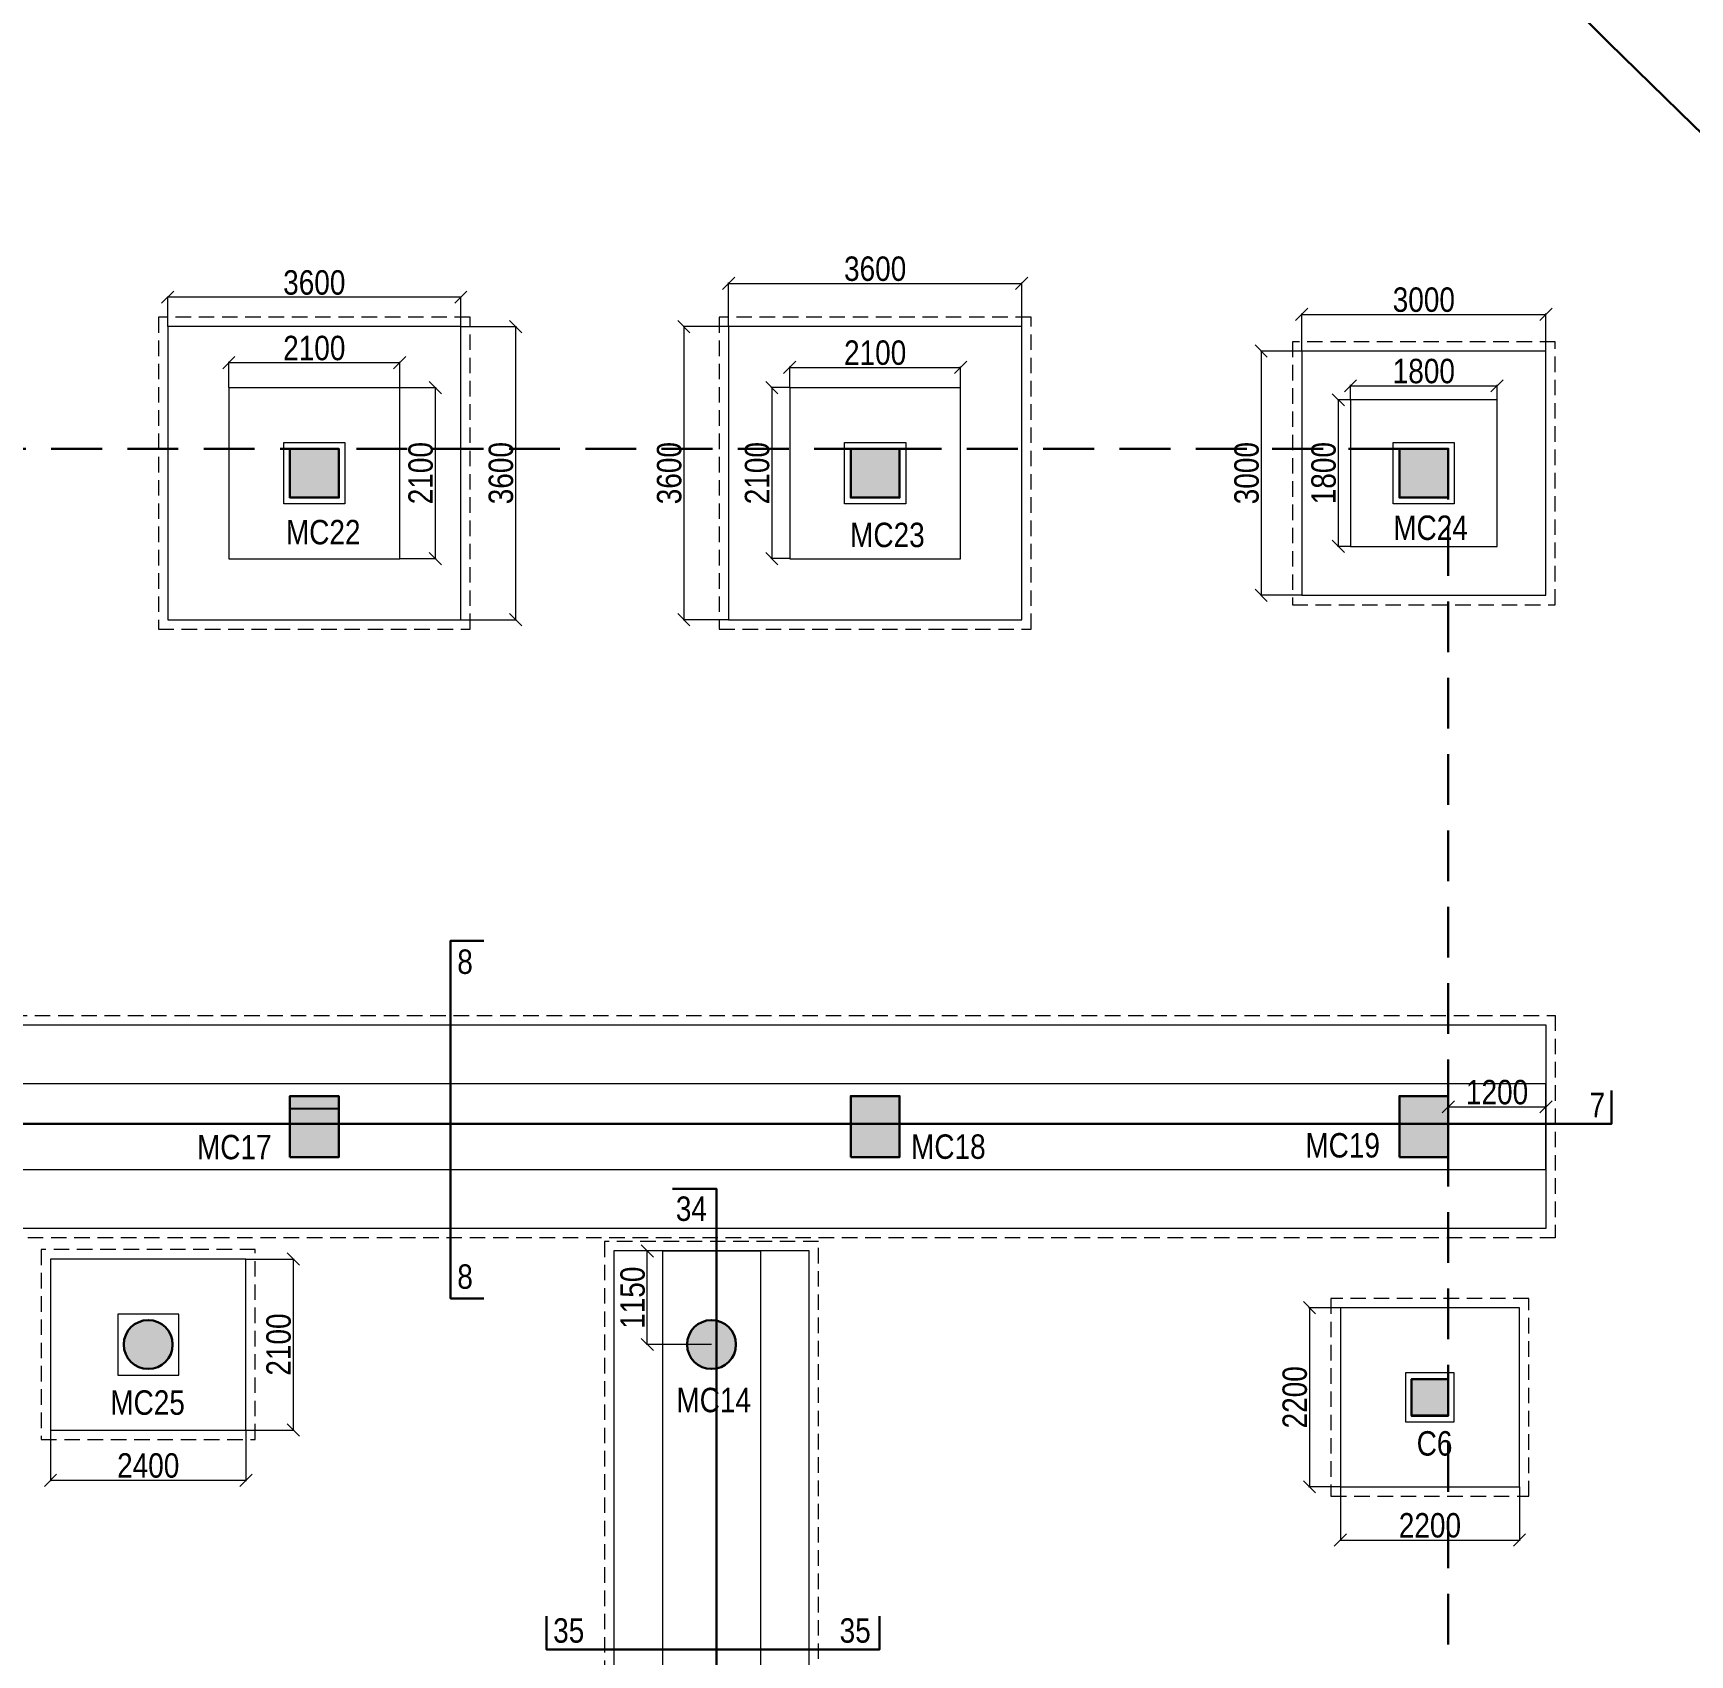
# Model space of a CAD drawing. Header units: millimetres. Extents: x 1112055 to 3390982, y -148532 to 766891.
# Drawn here: x 1939393 to 1959745, y 274119 to 294036 of the extents above; entities that cross this region are included whole.
import ezdxf

# ---------------------------------------------------------------- set-up
doc = ezdxf.new("R2010")
doc.units = ezdxf.units.MM
doc.header["$PDMODE"] = 35
doc.header["$PDSIZE"] = -25
doc.linetypes.add('DASHED2', pattern=[0.375, 0.25, -0.125])
doc.linetypes.add('Hidden', pattern=[9.525, 6.35, -3.175])
for name, color, linetype, lineweight in [('A_COL', 5, 'Continuous', 25), ('A_COL BASEMENT', 1, 'Continuous', 25), ('B COL. NO.', 3, 'Continuous', 20), ('B FINAL COLUMN', 1, 'Continuous', 30), ('B FOOTING', 49, 'Continuous', 20), ('B FOOTING DIM', 234, 'Continuous', 9), ('B P.C.C', 251, 'Continuous', 0)]:
    doc.layers.add(name, color=color, linetype=linetype, lineweight=lineweight)
for name, color, linetype, lineweight, true_color in [('A_COL HATCH', 7, 'Continuous', 0, 0xc0c0c0), ('B Pedestal', 7, 'Continuous', 9, 0x5c8948), ('B-COL HT', 7, 'Continuous', 0, 0x4e4f45)]:
    doc.layers.add(name, color=color, linetype=linetype, lineweight=lineweight, true_color=true_color)
doc.styles.add('SWINC', font='swissc.ttf')
doc.dimstyles.new('BHOOMI', dxfattribs={"dimtxt": 230, "dimasz": 150, "dimexe": 10, "dimexo": 0, "dimgap": 25, "dimtad": 1, "dimdec": 0, "dimzin": 0, "dimdsep": 46, "dimtxsty": 'SWINC', "dimblk": 'OBLIQUE', "dimcen": 0.09, "dimclrd": 250, "dimclre": 250, "dimclrt": 256, "dimaunit": 1, "dimadec": 3, "dimazin": 0, "dimtfac": 1, "dimtdec": 0, "dimtofl": 0, "dimtmove": 1, "dimatfit": 3, "dimfxl": 100, "dimtolj": 1, "dimtzin": 0, "dimlwd": 9, "dimlwe": 5, "dimarcsym": 0})

# ---------------------------------------------------------------- blocks, each defined once
blk = doc.blocks.new('A$C6207')
at = {"layer": 'A_COL HATCH'}
for points in [[(11370, -600), (11370, 0), (11970, 0), (11970, -600)], [(18260, -600), (18260, 0), (18860, 0), (18860, -600)], [(25000, -600), (25000, 0), (25600, 0), (25600, -600)], [(11370, -8700), (11370, -8100), (11970, -8100), (11970, -8700)], [(18260, -8700), (18260, -7950), (18860, -7950), (18860, -8700)], [(25000, -8700), (25000, -7950), (25600, -7950), (25600, -8700)]]:
    blk.add_hatch(color=256, dxfattribs=at).paths.add_polyline_path(points)
h = blk.add_hatch(color=256, dxfattribs=at)
edge = h.paths.add_edge_path()
edge.add_arc((16550, -11000), 300, 0, 360)
at = {"layer": 'A_COL'}
for points in [[(11370, -600), (11370, 0), (11970, 0), (11970, -600)], [(18260, -600), (18260, 0), (18860, 0), (18860, -600)], [(25000, -600), (25000, 0), (25600, 0), (25600, -600)], [(11370, -8700), (11370, -8100), (11970, -8100), (11970, -8700)], [(18260, -8700), (18260, -7950), (18860, -7950), (18860, -8700)], [(25000, -8700), (25000, -7950), (25600, -7950), (25600, -8700)]]:
    blk.add_lwpolyline(points, close=True, dxfattribs=at)
blk.add_circle((16550, -11000), 300, dxfattribs=at)
blk = doc.blocks.new('A$C9881')
at = {"layer": 'A_COL HATCH'}
h = blk.add_hatch(color=256, dxfattribs=at)
edge = h.paths.add_edge_path()
edge.add_arc((-1720, -95825), 300, 0, 360)
blk.add_hatch(color=256, dxfattribs=at).paths.add_polyline_path([(13800, -96250), (13800, -96700), (14250, -96700), (14250, -96250)])
at = {"layer": 'A_COL BASEMENT'}
blk.add_lwpolyline([(13800, -96250), (13800, -96700), (14250, -96700), (14250, -96250)], close=True, dxfattribs=at)
blk.add_circle((-1720, -95825), 300, dxfattribs=at)
blk = doc.blocks.new('A$C4b8f6dbc')
at = {"layer": 'A_COL'}
for name, p in [('A$C9881', (12250, 114825)), ('A$C6207', (900, 30000))]:
    blk.add_blockref(name, p, dxfattribs=at)
blk = doc.blocks.new('_Oblique')
at = {"color": 0, "linetype": 'ByBlock', "lineweight": -2}
blk.add_line((-0.5, -0.5), (0.5, 0.5), dxfattribs=at)
blk = doc.blocks.new('*D2113')
at = {"layer": 'B FOOTING DIM', "color": 250, "lineweight": 5, "ltscale": 0.5, "transparency": 16777216}
for p, q in [((1941047, 290432), (1941047, 290803)), ((1944647, 290793), (1941047, 290793)), ((1944647, 290432), (1944647, 290803))]:
    blk.add_line(p, q, dxfattribs=at)
at = {"layer": 'Defpoints', "color": 0, "lineweight": 30, "ltscale": 0.5, "transparency": 16777216}
for p in [(1941047, 290793), (1941047, 290432), (1944647, 290432)]:
    blk.add_point(p, dxfattribs=at)
at = {"layer": 'B FOOTING DIM', "color": 250, "lineweight": 5, "ltscale": 0.5, "transparency": 16777216, "xscale": 150, "yscale": 150, "zscale": 150, "rotation": 180}
blk.add_blockref('_Oblique', (1941047, 290793), dxfattribs=at)
at = {"layer": 'B FOOTING DIM', "color": 250, "lineweight": 5, "ltscale": 0.5, "transparency": 16777216, "xscale": 150, "yscale": 150, "zscale": 150}
blk.add_blockref('_Oblique', (1944647, 290793), dxfattribs=at)
at = {"layer": 'B FOOTING DIM', "ltscale": 0.5, "transparency": 16777216, "insert": (1942847, 290972), "char_height": 300, "attachment_point": 5, "style": 'SWINC'}
blk.add_mtext('\\A1;3600', dxfattribs=at)
blk = doc.blocks.new('*D2114')
at = {"layer": 'B FOOTING DIM', "color": 250, "lineweight": 5, "ltscale": 0.5, "transparency": 16777216}
for p, q in [((1944647, 290432), (1945330, 290432)), ((1945320, 290432), (1945320, 286832)), ((1944647, 286832), (1945330, 286832))]:
    blk.add_line(p, q, dxfattribs=at)
at = {"layer": 'Defpoints', "color": 0, "lineweight": 30, "ltscale": 0.5, "transparency": 16777216}
for p in [(1944647, 290432), (1944647, 286832), (1945320, 286832)]:
    blk.add_point(p, dxfattribs=at)
at = {"layer": 'B FOOTING DIM', "color": 250, "lineweight": 5, "ltscale": 0.5, "transparency": 16777216, "xscale": 150, "yscale": 150, "zscale": 150}
for p, rotation in [((1945320, 290432), 90), ((1945320, 286832), 270)]:
    blk.add_blockref('_Oblique', p, dxfattribs=dict(at, rotation=rotation))
at = {"layer": 'B FOOTING DIM', "ltscale": 0.5, "transparency": 16777216, "insert": (1945141, 288632), "char_height": 300, "attachment_point": 5, "rotation": 90, "style": 'SWINC'}
blk.add_mtext('\\A1;3600', dxfattribs=at)
blk = doc.blocks.new('*D2115')
at = {"layer": 'B FOOTING DIM', "color": 250, "lineweight": 5, "ltscale": 0.5, "transparency": 16777216}
for p, q in [((1941797, 289682), (1941797, 289998)), ((1943897, 289988), (1941797, 289988)), ((1943897, 289682), (1943897, 289998))]:
    blk.add_line(p, q, dxfattribs=at)
at = {"layer": 'Defpoints', "color": 0, "lineweight": 30, "ltscale": 0.5, "transparency": 16777216}
for p in [(1941797, 289988), (1941797, 289682), (1943897, 289682)]:
    blk.add_point(p, dxfattribs=at)
at = {"layer": 'B FOOTING DIM', "color": 250, "lineweight": 5, "ltscale": 0.5, "transparency": 16777216, "xscale": 150, "yscale": 150, "zscale": 150, "rotation": 180}
blk.add_blockref('_Oblique', (1941797, 289988), dxfattribs=at)
at = {"layer": 'B FOOTING DIM', "color": 250, "lineweight": 5, "ltscale": 0.5, "transparency": 16777216, "xscale": 150, "yscale": 150, "zscale": 150}
blk.add_blockref('_Oblique', (1943897, 289988), dxfattribs=at)
at = {"layer": 'B FOOTING DIM', "ltscale": 0.5, "transparency": 16777216, "insert": (1942847, 290167), "char_height": 300, "attachment_point": 5, "style": 'SWINC'}
blk.add_mtext('\\A1;2100', dxfattribs=at)
blk = doc.blocks.new('*D2116')
at = {"layer": 'B FOOTING DIM', "color": 250, "lineweight": 5, "ltscale": 0.5, "transparency": 16777216}
for p, q in [((1943897, 289682), (1944344, 289682)), ((1944334, 289682), (1944334, 287582)), ((1943897, 287582), (1944344, 287582))]:
    blk.add_line(p, q, dxfattribs=at)
at = {"layer": 'Defpoints', "color": 0, "lineweight": 30, "ltscale": 0.5, "transparency": 16777216}
for p in [(1943897, 289682), (1943897, 287582), (1944334, 287582)]:
    blk.add_point(p, dxfattribs=at)
at = {"layer": 'B FOOTING DIM', "color": 250, "lineweight": 5, "ltscale": 0.5, "transparency": 16777216, "xscale": 150, "yscale": 150, "zscale": 150}
for p, rotation in [((1944334, 289682), 90), ((1944334, 287582), 270)]:
    blk.add_blockref('_Oblique', p, dxfattribs=dict(at, rotation=rotation))
at = {"layer": 'B FOOTING DIM', "ltscale": 0.5, "transparency": 16777216, "insert": (1944155, 288632), "char_height": 300, "attachment_point": 5, "rotation": 90, "style": 'SWINC'}
blk.add_mtext('\\A1;2100', dxfattribs=at)
blk = doc.blocks.new('*D2096')
at = {"layer": 'B FOOTING DIM', "color": 250, "lineweight": 5, "ltscale": 0.5, "transparency": 16777216}
for p, q in [((1954977, 290132), (1954977, 290592)), ((1954977, 290582), (1957977, 290582)), ((1957977, 290132), (1957977, 290592))]:
    blk.add_line(p, q, dxfattribs=at)
at = {"layer": 'Defpoints', "color": 0, "lineweight": 30, "ltscale": 0.5, "transparency": 16777216}
for p in [(1957977, 290582), (1954977, 290132), (1957977, 290132)]:
    blk.add_point(p, dxfattribs=at)
at = {"layer": 'B FOOTING DIM', "color": 250, "lineweight": 5, "ltscale": 0.5, "transparency": 16777216, "xscale": 150, "yscale": 150, "zscale": 150, "rotation": 180}
blk.add_blockref('_Oblique', (1954977, 290582), dxfattribs=at)
at = {"layer": 'B FOOTING DIM', "color": 250, "lineweight": 5, "ltscale": 0.5, "transparency": 16777216, "xscale": 150, "yscale": 150, "zscale": 150}
blk.add_blockref('_Oblique', (1957977, 290582), dxfattribs=at)
at = {"layer": 'B FOOTING DIM', "ltscale": 0.5, "transparency": 16777216, "insert": (1956477, 290761), "char_height": 300, "attachment_point": 5, "style": 'SWINC'}
blk.add_mtext('\\A1;3000', dxfattribs=at)
blk = doc.blocks.new('*D2097')
at = {"layer": 'B FOOTING DIM', "color": 250, "lineweight": 5, "ltscale": 0.5, "transparency": 16777216}
for p, q in [((1954977, 290132), (1954469, 290132)), ((1954479, 290132), (1954479, 287132)), ((1954977, 287132), (1954469, 287132))]:
    blk.add_line(p, q, dxfattribs=at)
at = {"layer": 'Defpoints', "color": 0, "lineweight": 30, "ltscale": 0.5, "transparency": 16777216}
for p in [(1954977, 290132), (1954479, 287132), (1954977, 287132)]:
    blk.add_point(p, dxfattribs=at)
at = {"layer": 'B FOOTING DIM', "color": 250, "lineweight": 5, "ltscale": 0.5, "transparency": 16777216, "xscale": 150, "yscale": 150, "zscale": 150}
for p, rotation in [((1954479, 290132), 90), ((1954479, 287132), 270)]:
    blk.add_blockref('_Oblique', p, dxfattribs=dict(at, rotation=rotation))
at = {"layer": 'B FOOTING DIM', "ltscale": 0.5, "transparency": 16777216, "insert": (1954301, 288632), "char_height": 300, "attachment_point": 5, "rotation": 90, "style": 'SWINC'}
blk.add_mtext('\\A1;3000', dxfattribs=at)
blk = doc.blocks.new('*D2098')
at = {"layer": 'B FOOTING DIM', "color": 250, "lineweight": 5, "ltscale": 0.5, "transparency": 16777216}
for p, q in [((1955577, 289532), (1955577, 289715)), ((1955577, 289705), (1957377, 289705)), ((1957377, 289532), (1957377, 289715))]:
    blk.add_line(p, q, dxfattribs=at)
at = {"layer": 'Defpoints', "color": 0, "lineweight": 30, "ltscale": 0.5, "transparency": 16777216}
for p in [(1957377, 289705), (1955577, 289532), (1957377, 289532)]:
    blk.add_point(p, dxfattribs=at)
at = {"layer": 'B FOOTING DIM', "color": 250, "lineweight": 5, "ltscale": 0.5, "transparency": 16777216, "xscale": 150, "yscale": 150, "zscale": 150, "rotation": 180}
blk.add_blockref('_Oblique', (1955577, 289705), dxfattribs=at)
at = {"layer": 'B FOOTING DIM', "color": 250, "lineweight": 5, "ltscale": 0.5, "transparency": 16777216, "xscale": 150, "yscale": 150, "zscale": 150}
blk.add_blockref('_Oblique', (1957377, 289705), dxfattribs=at)
at = {"layer": 'B FOOTING DIM', "ltscale": 0.5, "transparency": 16777216, "insert": (1956477, 289884), "char_height": 300, "attachment_point": 5, "style": 'SWINC'}
blk.add_mtext('\\A1;1800', dxfattribs=at)
blk = doc.blocks.new('*D2099')
at = {"layer": 'B FOOTING DIM', "color": 250, "lineweight": 5, "ltscale": 0.5, "transparency": 16777216}
for p, q in [((1955577, 289532), (1955416, 289532)), ((1955426, 289532), (1955426, 287732)), ((1955577, 287732), (1955416, 287732))]:
    blk.add_line(p, q, dxfattribs=at)
at = {"layer": 'Defpoints', "color": 0, "lineweight": 30, "ltscale": 0.5, "transparency": 16777216}
for p in [(1955577, 289532), (1955426, 287732), (1955577, 287732)]:
    blk.add_point(p, dxfattribs=at)
at = {"layer": 'B FOOTING DIM', "color": 250, "lineweight": 5, "ltscale": 0.5, "transparency": 16777216, "xscale": 150, "yscale": 150, "zscale": 150}
for p, rotation in [((1955426, 289532), 90), ((1955426, 287732), 270)]:
    blk.add_blockref('_Oblique', p, dxfattribs=dict(at, rotation=rotation))
at = {"layer": 'B FOOTING DIM', "ltscale": 0.5, "transparency": 16777216, "insert": (1955247, 288632), "char_height": 300, "attachment_point": 5, "rotation": 90, "style": 'SWINC'}
blk.add_mtext('\\A1;1800', dxfattribs=at)
blk = doc.blocks.new('*D1812')
at = {"layer": 'B FOOTING DIM', "color": 250, "lineweight": 5, "ltscale": 0.5, "transparency": 16777216}
for p, q in [((1947937, 290432), (1947937, 290972)), ((1947937, 290962), (1951537, 290962)), ((1951537, 290432), (1951537, 290972))]:
    blk.add_line(p, q, dxfattribs=at)
at = {"layer": 'Defpoints', "color": 0, "lineweight": 30, "ltscale": 0.5, "transparency": 16777216}
for p in [(1951537, 290962), (1947937, 290432), (1951537, 290432)]:
    blk.add_point(p, dxfattribs=at)
at = {"layer": 'B FOOTING DIM', "color": 250, "lineweight": 5, "ltscale": 0.5, "transparency": 16777216, "xscale": 150, "yscale": 150, "zscale": 150, "rotation": 180}
blk.add_blockref('_Oblique', (1947937, 290962), dxfattribs=at)
at = {"layer": 'B FOOTING DIM', "color": 250, "lineweight": 5, "ltscale": 0.5, "transparency": 16777216, "xscale": 150, "yscale": 150, "zscale": 150}
blk.add_blockref('_Oblique', (1951537, 290962), dxfattribs=at)
at = {"layer": 'B FOOTING DIM', "ltscale": 0.5, "transparency": 16777216, "insert": (1949737, 291141), "char_height": 300, "attachment_point": 5, "style": 'SWINC'}
blk.add_mtext('\\A1;3600', dxfattribs=at)
blk = doc.blocks.new('*D1813')
at = {"layer": 'B FOOTING DIM', "color": 250, "lineweight": 5, "ltscale": 0.5, "transparency": 16777216}
for p, q in [((1947937, 290432), (1947377, 290432)), ((1947387, 290432), (1947387, 286832)), ((1947937, 286832), (1947377, 286832))]:
    blk.add_line(p, q, dxfattribs=at)
at = {"layer": 'Defpoints', "color": 0, "lineweight": 30, "ltscale": 0.5, "transparency": 16777216}
for p in [(1947937, 290432), (1947387, 286832), (1947937, 286832)]:
    blk.add_point(p, dxfattribs=at)
at = {"layer": 'B FOOTING DIM', "color": 250, "lineweight": 5, "ltscale": 0.5, "transparency": 16777216, "xscale": 150, "yscale": 150, "zscale": 150}
for p, rotation in [((1947387, 290432), 90), ((1947387, 286832), 270)]:
    blk.add_blockref('_Oblique', p, dxfattribs=dict(at, rotation=rotation))
at = {"layer": 'B FOOTING DIM', "ltscale": 0.5, "transparency": 16777216, "insert": (1947208, 288632), "char_height": 300, "attachment_point": 5, "rotation": 90, "style": 'SWINC'}
blk.add_mtext('\\A1;3600', dxfattribs=at)
blk = doc.blocks.new('*D1814')
at = {"layer": 'B FOOTING DIM', "color": 250, "lineweight": 5, "ltscale": 0.5, "transparency": 16777216}
for p, q in [((1948687, 289682), (1948687, 289941)), ((1948687, 289931), (1950787, 289931)), ((1950787, 289682), (1950787, 289941))]:
    blk.add_line(p, q, dxfattribs=at)
at = {"layer": 'Defpoints', "color": 0, "lineweight": 30, "ltscale": 0.5, "transparency": 16777216}
for p in [(1950787, 289931), (1948687, 289682), (1950787, 289682)]:
    blk.add_point(p, dxfattribs=at)
at = {"layer": 'B FOOTING DIM', "color": 250, "lineweight": 5, "ltscale": 0.5, "transparency": 16777216, "xscale": 150, "yscale": 150, "zscale": 150, "rotation": 180}
blk.add_blockref('_Oblique', (1948687, 289931), dxfattribs=at)
at = {"layer": 'B FOOTING DIM', "color": 250, "lineweight": 5, "ltscale": 0.5, "transparency": 16777216, "xscale": 150, "yscale": 150, "zscale": 150}
blk.add_blockref('_Oblique', (1950787, 289931), dxfattribs=at)
at = {"layer": 'B FOOTING DIM', "ltscale": 0.5, "transparency": 16777216, "insert": (1949737, 290110), "char_height": 300, "attachment_point": 5, "style": 'SWINC'}
blk.add_mtext('\\A1;2100', dxfattribs=at)
blk = doc.blocks.new('*D1815')
at = {"layer": 'B FOOTING DIM', "color": 250, "lineweight": 5, "ltscale": 0.5, "transparency": 16777216}
for p, q in [((1948687, 289682), (1948457, 289682)), ((1948467, 289682), (1948467, 287582)), ((1948687, 287582), (1948457, 287582))]:
    blk.add_line(p, q, dxfattribs=at)
at = {"layer": 'Defpoints', "color": 0, "lineweight": 30, "ltscale": 0.5, "transparency": 16777216}
for p in [(1948687, 289682), (1948467, 287582), (1948687, 287582)]:
    blk.add_point(p, dxfattribs=at)
at = {"layer": 'B FOOTING DIM', "color": 250, "lineweight": 5, "ltscale": 0.5, "transparency": 16777216, "xscale": 150, "yscale": 150, "zscale": 150}
for p, rotation in [((1948467, 289682), 90), ((1948467, 287582), 270)]:
    blk.add_blockref('_Oblique', p, dxfattribs=dict(at, rotation=rotation))
at = {"layer": 'B FOOTING DIM', "ltscale": 0.5, "transparency": 16777216, "insert": (1948288, 288632), "char_height": 300, "attachment_point": 5, "rotation": 90, "style": 'SWINC'}
blk.add_mtext('\\A1;2100', dxfattribs=at)
blk = doc.blocks.new('*D1847')
at = {"layer": 'B FOOTING DIM', "color": 250, "lineweight": 5, "ltscale": 0.5, "transparency": 16777216}
for p, q in [((1942007, 278980), (1942599, 278980)), ((1942589, 278980), (1942589, 276880)), ((1942007, 276880), (1942599, 276880))]:
    blk.add_line(p, q, dxfattribs=at)
at = {"layer": 'Defpoints', "color": 0, "lineweight": 30, "ltscale": 0.5, "transparency": 16777216}
for p in [(1942007, 278980), (1942007, 276880), (1942589, 276880)]:
    blk.add_point(p, dxfattribs=at)
at = {"layer": 'B FOOTING DIM', "color": 250, "lineweight": 5, "ltscale": 0.5, "transparency": 16777216, "xscale": 150, "yscale": 150, "zscale": 150}
for p, rotation in [((1942589, 278980), 90), ((1942589, 276880), 270)]:
    blk.add_blockref('_Oblique', p, dxfattribs=dict(at, rotation=rotation))
at = {"layer": 'B FOOTING DIM', "ltscale": 0.5, "transparency": 16777216, "insert": (1942410, 277930), "char_height": 300, "attachment_point": 5, "rotation": 90, "style": 'SWINC'}
blk.add_mtext('\\A1;2100', dxfattribs=at)
blk = doc.blocks.new('*D1848')
at = {"layer": 'B FOOTING DIM', "color": 250, "lineweight": 5, "ltscale": 0.5, "transparency": 16777216}
for p, q in [((1939607, 276880), (1939607, 276253)), ((1942007, 276880), (1942007, 276253)), ((1939607, 276263), (1942007, 276263))]:
    blk.add_line(p, q, dxfattribs=at)
at = {"layer": 'Defpoints', "color": 0, "lineweight": 30, "ltscale": 0.5, "transparency": 16777216}
for p in [(1939607, 276880), (1942007, 276880), (1942007, 276263)]:
    blk.add_point(p, dxfattribs=at)
at = {"layer": 'B FOOTING DIM', "color": 250, "lineweight": 5, "ltscale": 0.5, "transparency": 16777216, "xscale": 150, "yscale": 150, "zscale": 150, "rotation": 180}
blk.add_blockref('_Oblique', (1939607, 276263), dxfattribs=at)
at = {"layer": 'B FOOTING DIM', "color": 250, "lineweight": 5, "ltscale": 0.5, "transparency": 16777216, "xscale": 150, "yscale": 150, "zscale": 150}
blk.add_blockref('_Oblique', (1942007, 276263), dxfattribs=at)
at = {"layer": 'B FOOTING DIM', "ltscale": 0.5, "transparency": 16777216, "insert": (1940807, 276443), "char_height": 300, "attachment_point": 5, "style": 'SWINC'}
blk.add_mtext('\\A1;2400', dxfattribs=at)
blk = doc.blocks.new('*D1885')
at = {"layer": 'B FOOTING DIM', "color": 250, "lineweight": 5, "ltscale": 0.5, "transparency": 16777216}
for p, q in [((1955452, 278382), (1955062, 278382)), ((1955072, 278382), (1955072, 276182)), ((1955452, 276182), (1955062, 276182))]:
    blk.add_line(p, q, dxfattribs=at)
at = {"layer": 'Defpoints', "color": 0, "lineweight": 30, "ltscale": 0.5, "transparency": 16777216}
for p in [(1955452, 278382), (1955072, 276182), (1955452, 276182)]:
    blk.add_point(p, dxfattribs=at)
at = {"layer": 'B FOOTING DIM', "color": 250, "lineweight": 5, "ltscale": 0.5, "transparency": 16777216, "xscale": 150, "yscale": 150, "zscale": 150}
for p, rotation in [((1955072, 278382), 90), ((1955072, 276182), 270)]:
    blk.add_blockref('_Oblique', p, dxfattribs=dict(at, rotation=rotation))
at = {"layer": 'B FOOTING DIM', "ltscale": 0.5, "transparency": 16777216, "insert": (1954893, 277282), "char_height": 300, "attachment_point": 5, "rotation": 90, "style": 'SWINC'}
blk.add_mtext('\\A1;2200', dxfattribs=at)
blk = doc.blocks.new('*D1801')
at = {"layer": 'B FOOTING DIM', "color": 250, "lineweight": 5, "ltscale": 0.5, "transparency": 16777216}
for p, q in [((1955452, 276182), (1955452, 275519)), ((1957652, 276182), (1957652, 275519)), ((1955452, 275529), (1957652, 275529))]:
    blk.add_line(p, q, dxfattribs=at)
at = {"layer": 'Defpoints', "color": 0, "lineweight": 30, "ltscale": 0.5, "transparency": 16777216}
for p in [(1955452, 276182), (1957652, 276182), (1957652, 275529)]:
    blk.add_point(p, dxfattribs=at)
at = {"layer": 'B FOOTING DIM', "color": 250, "lineweight": 5, "ltscale": 0.5, "transparency": 16777216, "xscale": 150, "yscale": 150, "zscale": 150, "rotation": 180}
blk.add_blockref('_Oblique', (1955452, 275529), dxfattribs=at)
at = {"layer": 'B FOOTING DIM', "color": 250, "lineweight": 5, "ltscale": 0.5, "transparency": 16777216, "xscale": 150, "yscale": 150, "zscale": 150}
blk.add_blockref('_Oblique', (1957652, 275529), dxfattribs=at)
at = {"layer": 'B FOOTING DIM', "ltscale": 0.5, "transparency": 16777216, "insert": (1956552, 275708), "char_height": 300, "attachment_point": 5, "style": 'SWINC'}
blk.add_mtext('\\A1;2200', dxfattribs=at)
blk = doc.blocks.new('*D2254')
at = {"layer": 'B FOOTING DIM', "color": 250, "lineweight": 5, "ltscale": 0.5, "transparency": 16777216}
for p, q in [((1956777, 280982), (1956777, 280839)), ((1957977, 280982), (1957977, 280839)), ((1956777, 280849), (1957977, 280849))]:
    blk.add_line(p, q, dxfattribs=at)
at = {"layer": 'Defpoints', "color": 0, "ltscale": 0.5, "transparency": 16777216}
for p in [(1956777, 280982), (1957977, 280982), (1957977, 280849)]:
    blk.add_point(p, dxfattribs=at)
at = {"layer": 'B FOOTING DIM', "color": 250, "lineweight": 5, "ltscale": 0.5, "transparency": 16777216, "xscale": 150, "yscale": 150, "zscale": 150, "rotation": 180}
blk.add_blockref('_Oblique', (1956777, 280849), dxfattribs=at)
at = {"layer": 'B FOOTING DIM', "color": 250, "lineweight": 5, "ltscale": 0.5, "transparency": 16777216, "xscale": 150, "yscale": 150, "zscale": 150}
blk.add_blockref('_Oblique', (1957977, 280849), dxfattribs=at)
at = {"layer": 'B FOOTING DIM', "ltscale": 0.5, "transparency": 16777216, "insert": (1957377, 281028), "char_height": 300, "attachment_point": 5, "style": 'SWINC'}
blk.add_mtext('\\A1;1200', dxfattribs=at)
blk = doc.blocks.new('*D2310')
at = {"layer": 'B FOOTING DIM', "color": 250, "lineweight": 5, "ltscale": 0.5, "transparency": 16777216}
for p, q in [((1947727, 279080), (1946928, 279080)), ((1946938, 277930), (1946938, 279080)), ((1947727, 277930), (1946928, 277930))]:
    blk.add_line(p, q, dxfattribs=at)
at = {"layer": 'Defpoints', "color": 0, "ltscale": 0.5, "transparency": 16777216}
for p in [(1946938, 279080), (1947727, 279080), (1947727, 277930)]:
    blk.add_point(p, dxfattribs=at)
at = {"layer": 'B FOOTING DIM', "color": 250, "lineweight": 5, "ltscale": 0.5, "transparency": 16777216, "xscale": 150, "yscale": 150, "zscale": 150}
for p, rotation in [((1946938, 279080), 90), ((1946938, 277930), 270)]:
    blk.add_blockref('_Oblique', p, dxfattribs=dict(at, rotation=rotation))
at = {"layer": 'B FOOTING DIM', "ltscale": 0.5, "transparency": 16777216, "insert": (1946759, 278505), "char_height": 300, "attachment_point": 5, "rotation": 90, "style": 'SWINC'}
blk.add_mtext('\\A1;1150', dxfattribs=at)

msp = doc.modelspace()

# ---------------------------------------------------------------- hatches: boundary and pattern name
at = {"layer": 'B-COL HT', "lineweight": 0}
h = msp.add_hatch(color=250, dxfattribs=at)
h.dxf.hatch_style = 1
h.paths.add_polyline_path([(1942546.9, 288931.6), (1943146.9, 288931.6), (1943146.9, 288331.6), (1942546.9, 288331.6)])
h = msp.add_hatch(color=250, dxfattribs=at)
h.dxf.hatch_style = 1
h.paths.add_polyline_path([(1949436.9, 288931.6), (1950036.9, 288931.6), (1950036.9, 288331.6), (1949436.9, 288331.6)])
h = msp.add_hatch(color=250, dxfattribs=at)
h.dxf.hatch_style = 1
h.paths.add_polyline_path([(1956176.9, 288931.6), (1956776.9, 288931.6), (1956776.9, 288331.6), (1956176.9, 288331.6)])
h = msp.add_hatch(color=250, dxfattribs=at)
h.dxf.hatch_style = 1
h.paths.add_polyline_path([(1942546.9, 280231.6), (1943146.9, 280231.6), (1943146.9, 280981.6), (1942546.9, 280981.6)])
h = msp.add_hatch(color=250, dxfattribs=at)
h.dxf.hatch_style = 1
h.paths.add_polyline_path([(1949436.9, 280231.6), (1950036.9, 280231.6), (1950036.9, 280981.6), (1949436.9, 280981.6)])
h = msp.add_hatch(color=250, dxfattribs=at)
h.dxf.hatch_style = 1
h.paths.add_polyline_path([(1956176.8, 280231.6), (1956776.8, 280231.6), (1956776.8, 280981.6), (1956176.8, 280981.6)])
h = msp.add_hatch(color=250, dxfattribs=at)
h.dxf.hatch_style = 1
edge = h.paths.add_edge_path()
edge.add_arc((1940806.9, 277930.1), 300, 0, 360)
at = {"layer": 'B-COL HT'}
h = msp.add_hatch(color=250, dxfattribs=at)
h.dxf.hatch_style = 1
edge = h.paths.add_edge_path()
edge.add_arc((1947726.9, 277930.1), 300, 0, 360)
at = {"layer": 'B-COL HT', "lineweight": 0}
h = msp.add_hatch(color=250, dxfattribs=at)
h.dxf.hatch_style = 1
h.paths.add_polyline_path([(1956776.8, 277056.6), (1956776.8, 277506.6), (1956326.8, 277506.6), (1956326.8, 277056.6)])

# ---------------------------------------------------------------- linework, layer by layer
at = {"color": 16, "linetype": 'DASHED2', "lineweight": 30, "ltscale": 2500}
msp.add_lwpolyline([(1931176.9, 288931.6), (1956776.9, 288931.6), (1956776.9, 258931.6), (1931176.9, 258931.6), (1931176.9, 288931.6)], dxfattribs=at)
at = {"color": 6, "lineweight": 30}
for points in [[(1944930.6, 282888.6), (1944521.4, 282888.6), (1944521.4, 278496.3), (1944930.6, 278496.3)], [(1933751.6, 281049.2), (1933751.6, 280640), (1958782, 280640), (1958782, 281049.2)], [(1947247.2, 279843.6), (1947787.2, 279843.6), (1947787.2, 268114.9), (1947247.2, 268114.9)], [(1945699.3, 274595.4), (1945699.3, 274186.2), (1949790.7, 274186.2), (1949790.7, 274595.4)]]:
    msp.add_lwpolyline(points, dxfattribs=at)
at = {"color": 2, "lineweight": 30}
msp.add_arc((2094904.1, 432360.2), 194175.1, 224.19202, 278.08245, dxfattribs=at)
at = {"layer": 'B FINAL COLUMN', "color": 1, "lineweight": 30}
for points in [[(1942546.9, 288931.6), (1943146.9, 288931.6), (1943146.9, 288331.6), (1942546.9, 288331.6)], [(1949436.9, 288931.6), (1950036.9, 288931.6), (1950036.9, 288331.6), (1949436.9, 288331.6)], [(1956176.9, 288931.6), (1956776.9, 288931.6), (1956776.9, 288331.6), (1956176.9, 288331.6)], [(1942546.9, 280231.6), (1943146.9, 280231.6), (1943146.9, 280981.6), (1942546.9, 280981.6)], [(1949436.9, 280231.6), (1950036.9, 280231.6), (1950036.9, 280981.6), (1949436.9, 280981.6)], [(1956176.8, 280231.6), (1956776.8, 280231.6), (1956776.8, 280981.6), (1956176.8, 280981.6)]]:
    msp.add_lwpolyline(points, close=True, dxfattribs=at)
at = {"layer": 'B FINAL COLUMN', "color": 5, "lineweight": 30}
msp.add_lwpolyline([(1956776.8, 277506.6), (1956776.8, 277056.6), (1956326.8, 277056.6), (1956326.8, 277506.6)], close=True, dxfattribs=at)
msp.add_circle((1940806.9, 277930.1), 300, dxfattribs=at)
at = {"layer": 'B FINAL COLUMN', "color": 1, "lineweight": 30}
msp.add_circle((1947726.9, 277930.1), 300, dxfattribs=at)
at = {"layer": 'B FOOTING'}
for points in [[(1941046.9, 286831.6), (1944646.9, 286831.6), (1944646.9, 290431.6), (1941046.9, 290431.6)], [(1947936.9, 286831.6), (1951536.9, 286831.6), (1951536.9, 290431.6), (1947936.9, 290431.6)], [(1954976.9, 287131.6), (1957976.9, 287131.6), (1957976.9, 290131.6), (1954976.9, 290131.6)], [(1941796.9, 287581.6), (1943896.9, 287581.6), (1943896.9, 289681.6), (1941796.9, 289681.6)], [(1948686.9, 287581.6), (1950786.9, 287581.6), (1950786.9, 289681.6), (1948686.9, 289681.6)], [(1955576.9, 287731.6), (1957376.9, 287731.6), (1957376.9, 289531.6), (1955576.9, 289531.6)], [(1934956.9, 281856.6), (1957976.8, 281856.6), (1957976.8, 279356.6), (1934956.9, 279356.6)], [(1946526.9, 268755.1), (1948926.9, 268755.1), (1948926.9, 279080.1), (1946526.9, 279080.1)], [(1939606.9, 278980.1), (1939606.9, 276880.1), (1942006.9, 276880.1), (1942006.9, 278980.1)], [(1955451.8, 276181.6), (1957651.8, 276181.6), (1957651.8, 278381.6), (1955451.8, 278381.6)]]:
    msp.add_lwpolyline(points, close=True, dxfattribs=at)
at = {"layer": 'B P.C.C', "color": 250, "linetype": 'Hidden', "lineweight": 0, "ltscale": 30}
for points in [[(1940931.9, 286716.6), (1944761.9, 286716.6), (1944761.9, 290546.6), (1940931.9, 290546.6)], [(1947821.9, 286716.6), (1951651.9, 286716.6), (1951651.9, 290546.6), (1947821.9, 290546.6)], [(1954861.9, 287016.6), (1958091.9, 287016.6), (1958091.9, 290246.6), (1954861.9, 290246.6)], [(1934841.9, 281971.6), (1958091.8, 281971.6), (1958091.8, 279241.6), (1934841.9, 279241.6)], [(1939491.3, 279095.7), (1939491.3, 276764.5), (1942122.5, 276764.5), (1942122.5, 279095.7)], [(1946411.9, 268640.1), (1949041.9, 268640.1), (1949041.9, 279195.1), (1946411.9, 279195.1)], [(1955336.8, 276066.6), (1957766.8, 276066.6), (1957766.8, 278496.6), (1955336.8, 278496.6)]]:
    msp.add_lwpolyline(points, close=True, dxfattribs=at)
at = {"layer": 'B Pedestal', "color": 87, "lineweight": 9}
for points in [[(1942471.9, 289006.6), (1943221.9, 289006.6), (1943221.9, 288256.6), (1942471.9, 288256.6)], [(1949361.9, 289006.6), (1950111.9, 289006.6), (1950111.9, 288256.6), (1949361.9, 288256.6)], [(1956101.9, 289006.6), (1956851.9, 289006.6), (1956851.9, 288256.6), (1956101.9, 288256.6)], [(1934956.9, 280081.6), (1957976.8, 280081.6), (1957976.8, 281131.6), (1934956.9, 281131.6)], [(1947126.9, 279080.1), (1948326.9, 279080.1), (1948326.9, 268755.1), (1947126.9, 268755.1)], [(1941181.9, 278305.1), (1940431.9, 278305.1), (1940431.9, 277555.1), (1941181.9, 277555.1)], [(1956251.8, 276981.6), (1956851.8, 276981.6), (1956851.8, 277581.6), (1956251.8, 277581.6)]]:
    msp.add_lwpolyline(points, close=True, dxfattribs=at)

# ---------------------------------------------------------------- block references
at = {"layer": 'B FOOTING'}
msp.add_blockref('A$C4b8f6dbc', (1930276.9, 258930.1), dxfattribs=at)

# ---------------------------------------------------------------- texts
at = {"color": 6, "lineweight": 30, "style": 'SWINC'}
for s, p in [('8', (1944603.8, 282482)), ('7', (1958513, 280722.1)), ('34', (1947288.7, 279448.6)), ('8', (1944603.8, 278614.7)), ('35', (1945781.7, 274268.3)), ('35', (1949300.7, 274268.3))]:
    msp.add_text(s, height=300, dxfattribs=at).set_placement(p)
at = {"layer": 'B COL. NO.', "style": 'SWINC'}
for s, p in [('MC22', (1942498.2, 287757.9)), ('MC23', (1949429.3, 287723.5)), ('MC24', (1956101.5, 287811.6)), ('MC17', (1941405.9, 280205.5)), ('MC18', (1950178, 280210.6)), ('MC19', (1955021.7, 280227)), ('MC14', (1947295.4, 277098.8)), ('MC25', (1940340.8, 277067.5)), ('C6', (1956389.6, 276566.1))]:
    msp.add_text(s, height=300, dxfattribs=at).set_placement(p)

# ---------------------------------------------------------------- dimensions: what is measured, and where the dimension line sits
at = {"layer": 'B FOOTING DIM', "color": 250, "ltscale": 0.5}
for base, p1, p2, picture, middle in [((1951536.9, 290961.9), (1947936.9, 290431.6), (1951536.9, 290431.6), '*D1812', (1949736.9, 291140.9)), ((1941046.9, 290793.1), (1944646.9, 290431.6), (1941046.9, 290431.6), '*D2113', (1942846.9, 290972.1)), ((1957976.9, 290582.3), (1954976.9, 290131.6), (1957976.9, 290131.6), '*D2096', (1956476.9, 290761.1)), ((1941796.9, 289988.1), (1943896.9, 289681.6), (1941796.9, 289681.6), '*D2115', (1942846.9, 290167.3)), ((1950786.9, 289930.7), (1948686.9, 289681.6), (1950786.9, 289681.6), '*D1814', (1949736.9, 290109.9)), ((1957376.9, 289705.4), (1955576.9, 289531.6), (1957376.9, 289531.6), '*D2098', (1956476.9, 289884.4)), ((1957976.8, 280849.1), (1956776.8, 280981.6), (1957976.8, 280981.6), '*D2254', (1957376.8, 281028.3)), ((1942006.9, 276263.4), (1939606.9, 276880.1), (1942006.9, 276880.1), '*D1848', (1940806.9, 276442.6)), ((1957651.8, 275529.1), (1955451.8, 276181.6), (1957651.8, 276181.6), '*D1801', (1956551.8, 275708.3))]:
    dim = msp.add_linear_dim(base=base, p1=p1, p2=p2, dimstyle='BHOOMI', override={"dimtxt": 300, "dimlwd": 5}, dxfattribs=at)
    dim.commit()
    dim.dimension.update_dxf_attribs({"geometry": picture, "text_midpoint": middle})
for base, p1, p2, picture, middle in [((1945319.5, 286831.6), (1944646.9, 290431.6), (1944646.9, 286831.6), '*D2114', (1945140.5, 288631.6)), ((1947387.5, 286831.6), (1947936.9, 290431.6), (1947936.9, 286831.6), '*D1813', (1947208.5, 288631.6)), ((1954479.3, 287131.6), (1954976.9, 290131.6), (1954976.9, 287131.6), '*D2097', (1954300.5, 288631.6)), ((1944334.2, 287581.6), (1943896.9, 289681.6), (1943896.9, 287581.6), '*D2116', (1944155, 288631.6)), ((1948466.8, 287581.6), (1948686.9, 289681.6), (1948686.9, 287581.6), '*D1815', (1948287.6, 288631.6)), ((1955425.8, 287731.6), (1955576.9, 289531.6), (1955576.9, 287731.6), '*D2099', (1955246.8, 288631.6)), ((1942589, 276880.1), (1942006.9, 278980.1), (1942006.9, 276880.1), '*D1847', (1942409.8, 277930.1)), ((1946937.9, 279080.1), (1947726.9, 277930.1), (1947726.9, 279080.1), '*D2310', (1946758.9, 278505.1)), ((1955072.5, 276181.6), (1955451.8, 278381.6), (1955451.8, 276181.6), '*D1885', (1954893.3, 277281.6))]:
    dim = msp.add_linear_dim(base=base, p1=p1, p2=p2, angle=90, dimstyle='BHOOMI', override={"dimtxt": 300, "dimlwd": 5}, dxfattribs=at)
    dim.commit()
    dim.dimension.update_dxf_attribs({"geometry": picture, "text_midpoint": middle})

doc.saveas('drawing.dxf')
